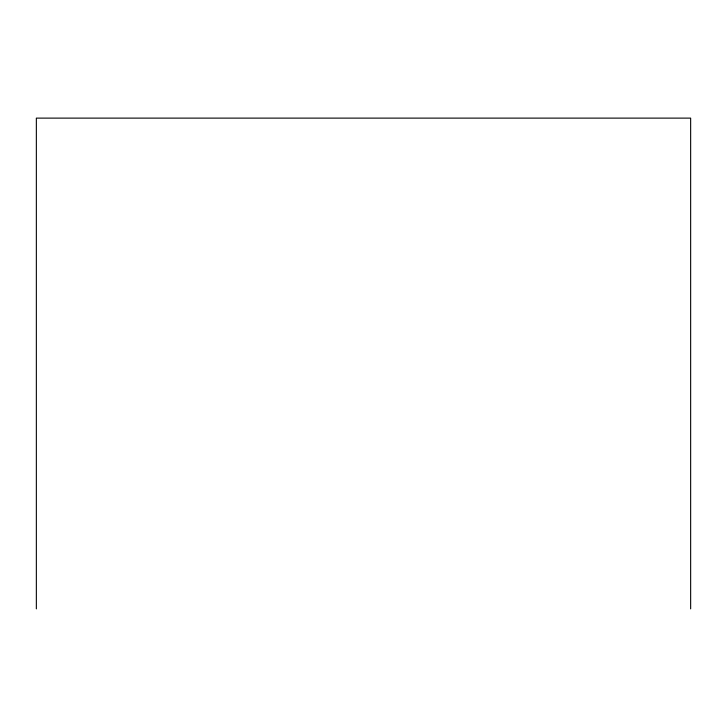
<?xml version="1.0" encoding="UTF-8"?>
<svg xmlns="http://www.w3.org/2000/svg" width="727" height="727" viewBox="0 0 727 727"><rect width="100%" height="100%" fill="white"/><g stroke="black" fill="none" stroke-linecap="round" stroke-linejoin="round"><path stroke-width="1.09" d="M690.65 608.881L690.65 118.119L36.35 118.119L36.35 608.881"/></g></svg>
